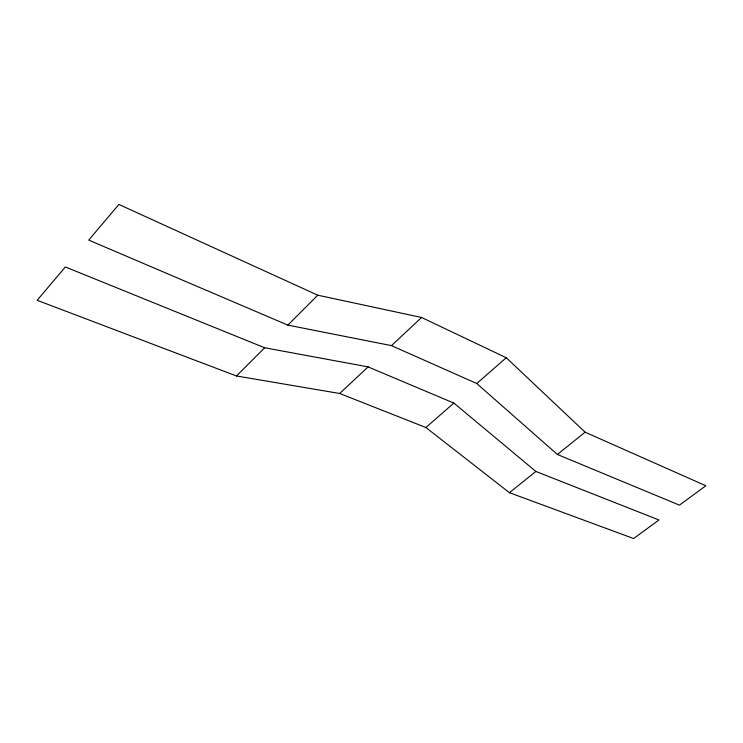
<?xml version="1.0" encoding="UTF-8"?>
<svg xmlns="http://www.w3.org/2000/svg" width="743" height="743" viewBox="0 0 743 743"><rect width="100%" height="100%" fill="white"/><g stroke="black" fill="none" stroke-linecap="round" stroke-linejoin="round"><path stroke-width="1.11" d="M236.469 375.977L264.657 347.761L368.147 366.884L339.672 393.484L236.469 375.977L37.15 300.302L65.328 266.96L264.647 347.77M287.857 325.118L317.772 295.194L421.578 317.484L506.252 357.745L585.103 432.185L705.85 485.764L679.446 505.156L557.38 454.465L476.755 383.509L391.44 345.625L287.857 325.118L88.733 240.1L118.871 204.446L317.772 295.203M391.44 345.625L421.578 317.484M425.888 427.522L453.871 403.077L535.852 471.443L658.93 519.97L633.63 538.554L509.429 492.683L425.888 427.522L339.672 393.484M476.755 383.509L506.252 357.745M509.429 492.683L535.852 471.443M557.38 454.465L585.103 432.185M368.11 366.921L453.871 403.077"/></g></svg>
